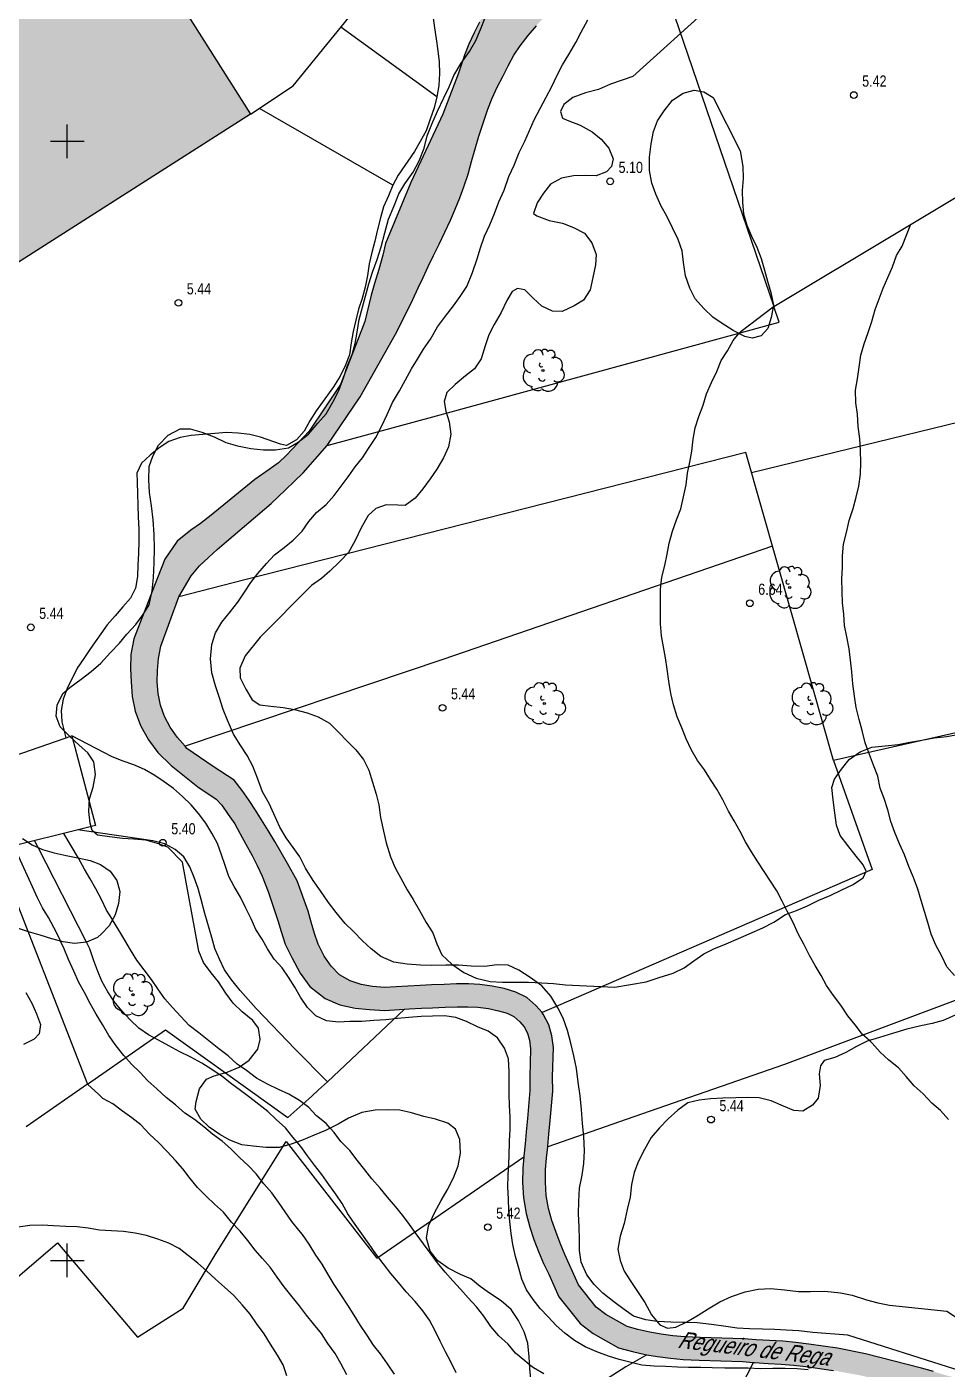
# Model space of a CAD drawing. Header units: millimetres. Extents: x 0 to 759000, y 0 to 594000.
# Drawn here: x 557837 to 640087, y 382283 to 502225 of the extents above; entities that cross this region are included whole.
import ezdxf

# ---------------------------------------------------------------- set-up
doc = ezdxf.new("R2010")
doc.units = ezdxf.units.MM
doc.header["$LTSCALE"] = 0.05
doc.layers.get('0').update_dxf_attribs({"color": 250})
doc.styles.get("Standard").update_dxf_attribs({"font": 'arial.ttf'})

# ---------------------------------------------------------------- blocks, each defined once
blk = doc.blocks.new('COTAP')
at = {"color": 0}
blk.add_circle((0, 0), 0.3, dxfattribs=at)
blk = doc.blocks.new('ARBOL')
at = {"color": 0}
blk.add_circle((0, 0), 0.0939, dxfattribs=at)
for centre, radius, start, end in [((-0.9, 0.61), 0.852, 92.28, 254.58), ((-0.45, 1.37), 0.48, 359.2878, 173.6078), ((0.16, 1.55), 0.336, 23.1565, 160.4665), ((0.7, 1.41), 0.384, 301.578, 139.328), ((-0.15, 0.51), 0.192, 119.14, 310.56), ((1.05, 0.46), 0.708, 319.8556, 114.7656), ((1.31, -0.4), 0.612, 235.5275, 62.0275), ((-0.89, -0.54), 0.888, 142.64, 266.54), ((-0.06, -0.61), 0.336, 189.64, 323.88), ((0.48, -1), 0.852, 224.67, 0.24), ((-0.48, -1.08), 0.72, 213.78, 295.32)]:
    blk.add_arc(centre, radius, start, end, dxfattribs=at)

msp = doc.modelspace()

# ---------------------------------------------------------------- hatches: boundary and pattern name
msp.add_hatch(color=4).paths.add_polyline_path([(595122, 577000), (592978, 577000), (593212, 576300), (593472, 575410), (593622, 574540), (593782, 573560), (593902, 572620), (593972, 571690), (593972, 570850), (593852, 570020), (593652, 569110), (593382, 568160), (593102, 567190), (592592, 565490), (592312, 564390), (592042, 563240), (591792, 562090), (591532, 560890), (591362, 559610), (591282, 558380), (591302, 557180), (591402, 556030), (591582, 554870), (591872, 553650), (592202, 552530), (592652, 551350), (593352, 549720), (593702, 549010), (594622, 547360), (595852, 545750), (600362, 540040), (606032, 532460), (609462, 527850), (611172, 525530), (611892, 524530), (612252, 523730), (612782, 522370), (614002, 518950), (614222, 518000), (614442, 516970), (614532, 516210), (614482, 515540), (614262, 514760), (614022, 514190), (613762, 513880), (613652, 513810), (608332, 509290), (607892, 509030), (604282, 508720), (602992, 508270), (601732, 507560), (601332, 507300), (600582, 506430), (599942, 505580), (599412, 504670), (598842, 503650), (598282, 502650), (597802, 501690), (597332, 500680), (596962, 499690), (596402, 498090), (595012, 494420), (592142, 488320), (589902, 482860), (589652, 481830), (589302, 480550), (588922, 479300), (588612, 478260), (588052, 475910), (585862, 470270), (583062, 466100), (581052, 463940), (580342, 463270), (579502, 462670), (578212, 461780), (574312, 458590), (573362, 457860), (572482, 457250), (571282, 456270), (570162, 454670), (569232, 452300), (567412, 447540), (567142, 446130), (567102, 444860), (567162, 443690), (567262, 442380), (567512, 441080), (567982, 439790), (568712, 438520), (569532, 437390), (570732, 436210), (573122, 434320), (574762, 433200), (575252, 432690), (575842, 431840), (576422, 431000), (576902, 430110), (577412, 429200), (577972, 428190), (578422, 427300), (578882, 426330), (579412, 424970), (580272, 422360), (580562, 421390), (580912, 420260), (581512, 419080), (582262, 417670), (583142, 416480), (584492, 415410), (585812, 414850), (587172, 414550), (588452, 414430), (589792, 414340), (591596, 414446), (592002, 414470), (593112, 414530), (594082, 414580), (595212, 414620), (596282, 414660), (597252, 414670), (598132, 414620), (599082, 414500), (600002, 414310), (600762, 414080), (601372, 413780), (601882, 413330), (602292, 412860), (602572, 412310), (602752, 411670), (602852, 410900), (602782, 408410), (602802, 407190), (602582, 404680), (602462, 403490), (602362, 402410), (602262, 401320), (602256, 401257), (602172, 400230), (602142, 398950), (602212, 397580), (602462, 396180), (602802, 394970), (603142, 393880), (603562, 392790), (604022, 391710), (604482, 390760), (605392, 388740), (607292, 386350), (608452, 385470), (609542, 384840), (610722, 384200), (611962, 383850), (613102, 383600), (613243, 383574), (614212, 383400), (615362, 383250), (616502, 383150), (617922, 383090), (621802, 382980), (622776, 382889), (622872, 382880), (624082, 382800), (625242, 382740), (626352, 382630), (627462, 382510), (629942, 382160), (632332, 381730), (637252, 380500), (638272, 380300), (639392, 380060), (640422, 379790), (641502, 379540), (642692, 379380), (643852, 379290), (645042, 379220), (646212, 379190), (649132, 379370), (650342, 379570), (651472, 379700), (652402, 379730), (653332, 379710), (654372, 379730), (655332, 379550), (656192, 379340), (657022, 378990), (657872, 378400), (658272, 378290), (658862, 378420), (661092, 378920), (658902, 380350), (657682, 380820), (656642, 381130), (655562, 381300), (654442, 381380), (653352, 381380), (652282, 381360), (651272, 381250), (650122, 381110), (648972, 380970), (646192, 380850), (645112, 380830), (644062, 380890), (643032, 381030), (641942, 381250), (640912, 381490), (639922, 381750), (638862, 382070), (637782, 382380), (632792, 383660), (630282, 384170), (627712, 384520), (626572, 384650), (625392, 384770), (624202, 384830), (623022, 384910), (621912, 385000), (618012, 385120), (616632, 385180), (615582, 385270), (614532, 385410), (613502, 385600), (612452, 385830), (611492, 386100), (610532, 386620), (609582, 387160), (608732, 387810), (607142, 389810), (606332, 391600), (605912, 392530), (605492, 393550), (605102, 394580), (604762, 395580), (604452, 396640), (604252, 397810), (604182, 398990), (604202, 400120), (604292, 401140), (604385, 402143), (604392, 402210), (604502, 403290), (604612, 404500), (604842, 407120), (604822, 408400), (604892, 411010), (604752, 412080), (604482, 413050), (603992, 414010), (603879, 414139), (603332, 414770), (602522, 415480), (601532, 415980), (600502, 416290), (599412, 416510), (598322, 416650), (597302, 416710), (596222, 416700), (595122, 416650), (594002, 416610), (593002, 416560), (591892, 416500), (589812, 416380), (588722, 416460), (587702, 416640), (586722, 416990), (585792, 417530), (585022, 418300), (584422, 419200), (583882, 420250), (583542, 421210), (583242, 422220), (582982, 423200), (581982, 425920), (581122, 427480), (580572, 428450), (579992, 429420), (579392, 430410), (578822, 431380), (578262, 432230), (577692, 433080), (577082, 434000), (576372, 434900), (574502, 436120), (572142, 437750), (571979, 437936), (571262, 438760), (570632, 439650), (570132, 440600), (569792, 441610), (569582, 442660), (569492, 443710), (569502, 444720), (569612, 445790), (569812, 446880), (571412, 451300), (572512, 453160), (573282, 454060), (574062, 454820), (574852, 455510), (575682, 456250), (579682, 459640), (580962, 460860), (581762, 461630), (582522, 462360), (584672, 464810), (587632, 469150), (590782, 474750), (591882, 476940), (592322, 477860), (592812, 478910), (593242, 479830), (593712, 480810), (594172, 481780), (594682, 482800), (595192, 483890), (595692, 484960), (596122, 485930), (596542, 486950), (596882, 487920), (597272, 489070), (597562, 490180), (598222, 492450), (598722, 493890), (599042, 494860), (599422, 495850), (599872, 496820), (600362, 497800), (600842, 498740), (601372, 499700), (601932, 500530), (602652, 501460), (603372, 502310), (604042, 503090), (604752, 503930), (608902, 507460), (614522, 511950), (615122, 512330), (615782, 513130), (616182, 514090), (616492, 515170), (616582, 516250), (616452, 517310), (616212, 518440), (615962, 519520), (614692, 523080), (614132, 524520), (613662, 525550), (612822, 526730), (611092, 529060), (607662, 533680), (601972, 541280), (597462, 547000), (596332, 548480), (595502, 549960), (595202, 550570), (594542, 552120), (594132, 553180), (593842, 554170), (593582, 555260), (593422, 556280), (593332, 557280), (593322, 558320), (593392, 559410), (593542, 560540), (593782, 561660), (594032, 562790), (594292, 563910), (594552, 564950), (595052, 566610), (595342, 567600), (595622, 568610), (595862, 569660), (596002, 570710), (596012, 571760), (595932, 572820), (595802, 573850), (595632, 574890), (595452, 575880), (595152, 576910)], flags=0)
at = {"true_color": 0xafafaf}
msp.add_hatch(color=253, dxfattribs=at).paths.add_polyline_path([(541882, 511010), (565442, 525770), (567912, 525410), (571352, 519920), (573082, 521140), (580652, 509710), (571532, 504330), (577832, 494410), (528832, 463190), (514502, 485690), (511082, 491070), (521902, 497960), (522792, 498540), (518702, 505130), (491612, 547460), (510732, 559760)], flags=0)

# ---------------------------------------------------------------- linework, layer by layer
at = {"flags": 128}
for points in [[(541882, 511010), (565442, 525770), (567912, 525410), (571352, 519920), (573082, 521140), (580652, 509710), (571532, 504330), (577832, 494410), (528832, 463190), (514502, 485690), (511082, 491070), (521902, 497960), (522792, 498540), (518702, 505130), (491612, 547460), (510732, 559760), (541882, 511010)], [(577832, 494410), (581652, 496960), (586622, 503070), (588722, 506670)], [(619062, 504150), (611982, 497800), (609992, 497100), (608932, 496640), (607772, 496330), (606642, 495910), (605822, 495300), (605522, 494650), (605712, 494050), (606282, 493830), (607302, 493430), (608362, 492830), (609162, 492200), (609842, 491370), (610232, 490440), (610082, 489760), (609632, 489260), (608732, 488920), (607752, 488950), (606702, 488900), (605612, 488700), (604632, 488170), (604002, 487370), (603442, 486500), (603112, 485550), (603412, 485330), (604512, 484930), (605722, 484670), (606702, 484300), (607682, 483780), (608332, 482920), (608722, 481870), (608652, 480960), (608432, 479830), (608182, 478740), (607582, 477790), (606762, 477290), (605672, 476800), (604802, 476830), (603852, 477270), (603102, 477980), (602342, 478730), (601692, 478840), (601212, 478570), (600722, 477770), (600242, 476710), (599612, 475620), (599132, 474710), (598802, 473720), (598432, 472550), (597832, 471680), (597052, 471040), (596112, 470270), (595362, 469550), (595142, 468760), (595272, 467890), (595572, 466920), (595732, 465820), (595522, 464690), (595072, 463710), (594482, 462690), (593882, 461850), (593212, 460940), (592542, 460110), (591642, 459460), (591002, 459490), (589952, 459520), (589012, 459180), (588332, 458570), (587702, 457470), (587182, 456330), (586592, 455240), (585802, 454440), (584912, 453600), (584162, 452920), (583262, 452310), (578692, 447680), (577342, 446010), (576862, 444920), (576912, 444050), (577402, 443040), (577982, 442100), (578662, 441650), (579642, 441510), (580732, 441410), (581752, 441230), (582892, 440930), (583872, 440560), (584892, 440010), (585692, 439190), (586492, 438360), (587252, 437620), (587932, 436750), (588392, 435820), (588742, 434730), (589052, 433670), (589282, 432700), (589442, 431570), (589722, 430360), (589952, 429310), (590342, 428070), (590762, 427090), (591262, 426160), (591832, 425110), (592372, 424240), (592942, 423270), (593512, 422180), (594122, 421280), (594472, 420300), (594932, 419290), (595812, 418470), (596902, 417720), (598002, 417210), (599252, 416910), (600342, 416850), (601512, 416860), (602682, 416870), (603842, 416800), (604902, 416730), (605992, 416630), (610372, 416420), (613192, 416890), (614352, 417280), (615592, 417670), (616572, 418130), (617432, 418770), (618332, 419380), (619232, 419840), (620322, 420300), (621452, 420770), (622392, 421190), (623622, 421730), (624602, 422220), (625652, 422910), (626632, 423260), (627602, 423680), (628622, 424180), (629632, 424600), (630682, 425100), (631622, 425560), (632592, 426170), (632852, 426780), (632582, 427340), (631942, 428120), (631212, 429060), (630532, 429960), (630182, 430900), (630062, 431990), (629902, 433160), (629782, 434250), (630032, 435000), (630632, 435880), (631342, 436750), (632312, 437430), (633362, 437860), (634532, 437980), (635702, 438100), (636752, 438300), (637812, 438500), (638932, 438690), (640062, 438820), (641192, 439010)], [(573212, 419640), (571762, 427570), (570432, 428920), (569522, 429250), (568462, 429540), (567412, 429650), (566392, 429710), (565222, 429850), (564162, 430000), (563672, 430410), (563482, 431080), (563362, 432100), (563422, 433230), (563752, 434290), (563972, 435420), (563812, 436550), (563282, 437340), (562522, 438050), (561642, 438830), (560812, 439690), (560462, 440630), (560532, 441610), (561052, 442670), (561682, 443200), (562692, 443930), (563592, 444610), (564452, 445370), (565312, 446320), (566132, 447160), (566772, 447950), (567592, 448830), (568222, 449700), (568782, 450570), (569042, 451820), (569142, 453020), (569202, 454340), (569232, 455620), (569222, 456870), (569132, 458180), (568972, 459430), (568812, 460630), (568732, 461760), (568762, 462930), (569092, 463870), (569612, 464860), (570472, 465730), (571552, 466300), (572422, 466310), (573482, 466020), (574572, 465580), (575632, 465090), (576652, 464800), (577862, 464550), (578992, 464440), (580052, 464420), (581212, 464610), (582082, 465110), (583012, 465830), (583832, 466820), (584582, 467660), (585182, 468680), (585732, 469740), (586142, 470870), (586502, 471970), (586912, 472950), (587172, 473930), (587352, 474950), (587532, 476080), (587822, 477180), (588112, 478160), (588402, 479250), (588742, 480310), (589142, 481450), (589512, 482580), (589842, 483830), (590172, 485030), (590652, 486240), (591092, 487300), (591612, 488210), (592352, 489230), (592912, 490260), (593352, 491390), (593612, 492480), (594022, 493540), (594532, 494680), (595092, 495890), (595572, 496870), (596012, 497890), (596652, 498990), (597392, 500010), (597952, 501000), (598392, 501980), (598842, 503120)], [(594132, 503250), (594282, 502150), (594422, 501140), (594562, 500090), (594692, 499090), (594712, 498070), (594642, 496980), (594482, 495980), (594232, 494980), (593882, 493970), (593532, 492920), (592982, 491970), (592482, 491080), (591032, 488970), (590542, 488080), (590152, 487120), (589722, 486140), (589432, 485160), (589182, 484130), (588942, 483060), (588662, 482050), (588442, 481060), (588292, 480020), (588082, 478960), (587792, 477950), (587482, 477000), (587232, 476010), (587002, 475000), (586822, 474000), (586662, 472910), (586292, 471940), (585832, 471000), (585242, 470070), (583702, 467910), (583142, 467030), (582622, 466110), (581942, 465320), (581052, 464830), (580492, 464940), (578722, 465550), (577752, 465790), (576712, 465930), (575692, 465970), (574642, 465900), (573562, 465810), (572532, 465710), (571542, 465520), (570532, 465160), (569662, 464600), (568852, 463950), (568092, 463230), (567672, 462330), (567692, 461570), (567732, 460480), (567742, 459510), (567792, 458420), (567832, 457360), (567832, 456280), (567802, 455180), (567762, 454140), (567732, 453100), (567562, 452070), (567092, 451180), (566412, 450390), (565732, 449610), (565022, 448790), (563512, 446670), (562942, 445780), (562342, 444930), (561452, 443090), (561072, 442160), (560892, 441150), (560962, 440130), (561312, 438690)], [(598282, 502650), (597802, 501690), (597332, 500680), (596962, 499690), (596402, 498090), (595012, 494420), (592142, 488320), (589902, 482860), (589652, 481830), (589302, 480550), (588922, 479300), (588612, 478260), (588052, 475910), (585862, 470270), (583062, 466100), (581052, 463940), (580342, 463270), (579502, 462670), (578212, 461780), (574312, 458590), (573362, 457860), (572482, 457250), (571282, 456270), (570162, 454670), (569232, 452300), (567412, 447540), (567142, 446130), (567102, 444860), (567162, 443690), (567262, 442380), (567512, 441080), (567982, 439790), (568712, 438520), (569532, 437390), (570732, 436210), (573122, 434320), (574762, 433200), (575252, 432690), (575842, 431840), (576422, 431000), (576902, 430110), (577412, 429200), (577972, 428190), (578422, 427300), (578882, 426330), (579412, 424970), (580272, 422360), (580562, 421390), (580912, 420260), (581512, 419080), (582262, 417670), (583142, 416480), (584492, 415410), (585812, 414850), (587172, 414550), (588452, 414430), (589792, 414340), (591596, 414446), (592002, 414470), (593112, 414530), (594082, 414580), (595212, 414620), (596282, 414660), (597252, 414670), (598132, 414620), (599082, 414500), (600002, 414310), (600762, 414080), (601372, 413780), (601882, 413330), (602292, 412860), (602572, 412310), (602752, 411670), (602852, 410900), (602782, 408410), (602802, 407190), (602582, 404680), (602462, 403490), (602362, 402410), (602262, 401320), (602256, 401257), (602172, 400230), (602142, 398950), (602212, 397580), (602462, 396180), (602802, 394970), (603142, 393880), (603562, 392790), (604022, 391710), (604482, 390760), (605392, 388740), (607292, 386350), (608452, 385470), (609542, 384840), (610722, 384200), (611962, 383850), (613102, 383600), (613243, 383574), (614212, 383400), (615362, 383250), (616502, 383150), (617922, 383090), (621802, 382980), (622776, 382889), (622872, 382880), (624082, 382800), (625242, 382740), (626352, 382630), (627462, 382510), (629942, 382160)], [(615732, 503220), (624592, 477250)], [(638862, 382070), (637782, 382380), (632792, 383660), (630282, 384170), (627712, 384520), (626572, 384650), (625392, 384770), (624202, 384830), (623022, 384910), (621912, 385000), (618012, 385120), (616632, 385180), (615582, 385270), (614532, 385410), (613502, 385600), (612452, 385830), (611492, 386100), (610532, 386620), (609582, 387160), (608732, 387810), (607142, 389810), (606332, 391600), (605912, 392530), (605492, 393550), (605102, 394580), (604762, 395580), (604452, 396640), (604252, 397810), (604182, 398990), (604202, 400120), (604292, 401140), (604385, 402143), (604392, 402210), (604502, 403290), (604612, 404500), (604842, 407120), (604822, 408400), (604892, 411010), (604752, 412080), (604482, 413050), (603992, 414010), (603879, 414139), (603332, 414770), (602522, 415480), (601532, 415980), (600502, 416290), (599412, 416510), (598322, 416650), (597302, 416710), (596222, 416700), (595122, 416650), (594002, 416610), (593002, 416560), (591892, 416500), (589812, 416380), (588722, 416460), (587702, 416640), (586722, 416990), (585792, 417530), (585022, 418300), (584422, 419200), (583882, 420250), (583542, 421210), (583242, 422220), (582982, 423200), (581982, 425920), (581122, 427480), (580572, 428450), (579992, 429420), (579392, 430410), (578822, 431380), (578262, 432230), (577692, 433080), (577082, 434000), (576372, 434900), (574502, 436120), (572142, 437750), (571979, 437936), (571262, 438760), (570632, 439650), (570132, 440600), (569792, 441610), (569582, 442660), (569492, 443710), (569502, 444720), (569612, 445790), (569812, 446880), (571412, 451300), (572512, 453160), (573282, 454060), (574062, 454820), (574852, 455510), (575682, 456250), (579682, 459640), (580962, 460860), (581762, 461630), (582522, 462360), (584672, 464810), (587632, 469150), (590782, 474750), (591882, 476940), (592322, 477860), (592812, 478910), (593242, 479830), (593712, 480810), (594172, 481780), (594682, 482800), (595192, 483890), (595692, 484960), (596122, 485930), (596542, 486950), (596882, 487920), (597272, 489070), (597562, 490180), (598222, 492450), (598722, 493890), (599042, 494860), (599422, 495850), (599872, 496820), (600362, 497800), (600842, 498740), (601372, 499700), (601932, 500530), (602652, 501460), (603372, 502310)], [(621602, 491140), (621822, 489740), (621842, 488670), (621762, 487600), (621782, 486530), (621872, 485510), (622172, 484500), (622602, 483520), (623082, 482530), (623452, 481540), (623772, 480470), (624032, 479490), (624332, 478500), (624552, 477350), (624372, 476250), (624052, 475270), (623452, 474620), (622672, 474400), (621992, 474560), (620962, 475080), (619992, 475710), (619142, 476290), (618352, 477050), (617552, 477920), (617092, 478870), (616702, 479980), (616532, 481170), (616392, 482210), (616032, 483220), (615542, 484270), (615022, 485320), (614522, 486210), (614042, 487260), (613692, 488270), (613492, 489380), (613492, 490570), (613632, 491770), (613842, 492870), (614212, 493840), (614802, 494730), (615542, 495670), (616502, 496290), (617482, 496560), (618352, 496430), (619172, 495920), (621602, 491140)], [(624592, 477250), (646612, 490440), (646522, 490770)], [(584672, 464810), (594462, 467480), (625082, 475830), (624592, 477250)], [(622592, 462410), (651172, 469360), (651692, 466580)], [(629942, 436670), (626232, 449660), (622082, 464190), (577312, 452800), (571412, 451300)], [(624482, 455810), (595002, 445690), (571979, 437936)], [(655382, 442420), (629942, 436670)], [(552282, 435570), (561872, 438880), (563972, 430870), (555082, 428650), (552282, 435570)], [(629942, 436670), (633392, 426920), (605362, 414780), (603879, 414139)], [(557462, 429690), (558312, 429130), (559232, 428730), (560272, 428430), (561342, 428190), (562382, 427960), (563482, 427720), (564432, 427380), (565292, 426790), (565882, 425960), (566142, 424960), (566042, 423890), (565732, 422870), (565202, 421900), (564512, 421170), (564152, 420860), (563162, 420430), (562092, 420310), (561072, 420480), (560062, 420720), (559032, 421070), (557992, 421350), (556992, 421680)], [(584702, 407950), (581812, 410880), (578332, 414510), (576902, 416120), (576162, 417040), (575512, 417950), (575052, 418930), (574652, 419870), (574382, 420860), (573752, 423000), (573412, 424240), (573152, 425220), (572782, 426220), (572412, 427160), (571862, 428060), (571082, 428710), (570162, 429230), (569102, 429480), (562392, 430480)], [(555082, 428650), (555222, 428310), (563262, 407750)], [(658282, 421790), (625552, 409510), (612072, 404820), (604385, 402143)], [(602912, 381150), (602792, 382320), (602742, 383370), (602622, 384610), (602272, 385630), (601782, 386640), (601132, 387610), (600222, 388400), (599192, 389070), (598362, 389660), (597522, 390340), (596582, 390740), (595482, 391300), (594572, 391970), (593892, 392830), (593542, 394000), (593722, 395090), (594272, 396260), (594872, 397360), (595392, 398270), (595982, 399370), (596392, 400460), (596602, 401590), (596522, 402800), (596132, 403740), (595452, 404260), (594362, 404630), (593302, 404850), (592202, 405180), (591182, 405430), (590172, 405460), (588962, 405410), (587762, 405220), (586592, 404720), (585662, 404180), (584532, 403610), (583522, 403180), (582392, 402720), (581452, 402380), (580402, 402100), (579232, 402090), (578062, 402200), (577042, 402340), (575982, 402740), (575072, 403260), (574132, 403900), (573372, 404610), (572872, 405510), (572982, 406190), (573272, 407320), (573902, 408190), (574582, 408500), (575742, 408810), (576802, 409270), (577702, 409880), (578482, 410870), (578702, 411740), (578542, 412750), (578042, 413430), (577092, 414210), (576262, 414990), (575612, 415890), (574962, 416900), (574322, 417690), (573632, 418630), (573212, 419640)], [(557742, 415930), (558282, 415000), (558712, 414030), (559062, 413080), (558952, 412250), (558482, 411770), (557542, 411280)], [(563262, 407750), (570232, 412600), (581172, 404770), (583302, 406690), (583912, 407240), (584702, 407950), (591596, 414446)], [(640812, 413900), (639722, 413440), (638742, 413170), (637732, 412970), (636492, 412660), (635212, 412270), (634042, 411920), (632952, 411580), (631982, 411120), (631042, 410580), (630062, 410120), (629092, 409850), (628752, 409390), (628642, 408680), (628732, 407620), (628552, 406490), (628062, 405880), (627202, 405350), (626372, 405380), (625472, 405790), (624372, 406270), (623272, 406520), (622222, 406550), (621202, 406540), (620032, 406500), (618942, 406450), (617932, 406330), (616912, 406090), (616012, 405410), (615152, 404650), (614372, 403850), (613622, 402980), (613032, 401920), (612512, 400860), (612102, 399840), (611882, 398780), (611742, 397650), (611492, 396550), (611232, 395310), (610872, 394170), (610652, 393010), (610852, 391990), (611232, 391050), (611802, 390110), (612412, 389210), (613062, 388240), (613672, 387150), (614402, 386250), (615082, 385960), (615832, 386040), (616812, 386500), (617822, 387110), (618722, 387680), (619772, 388290), (620822, 388760), (622022, 389180), (623192, 389420), (624322, 389500), (625562, 389360), (626812, 389220), (627862, 389230), (629142, 389240), (630542, 389100), (631602, 388880), (632882, 388480), (633902, 388220), (634922, 388000), (640072, 387470), (641962, 386210)], [(563262, 407750), (557782, 403930)], [(540652, 376490), (560582, 393580), (567732, 385130), (571822, 387720), (574682, 392490), (581012, 402610), (589102, 392190), (602256, 401257)], [(613243, 383574), (611362, 382500), (609452, 381270), (608522, 380810), (607572, 380470), (606552, 380250), (605582, 380020), (604512, 379790), (603422, 379610), (602422, 379450), (601402, 379220), (600382, 379050), (599372, 378910), (598282, 378710), (597762, 378260), (597292, 377400), (597212, 376460), (597322, 375380), (597452, 374390), (597482, 373350), (597512, 372320), (597582, 371290), (597642, 370290), (598812, 364830)], [(601132, 363190), (608702, 355460), (622776, 382889)]]:
    msp.add_lwpolyline(points, dxfattribs=at)
for points, elevation in [([(595952, 418380), (595282, 418370), (594042, 418360), (593022, 418390), (591812, 418460), (590642, 418640), (589472, 419150), (588602, 419830), (587842, 420570), (587042, 421390), (586282, 422100), (585482, 423080), (584802, 423980), (584072, 425030), (583422, 425960), (582742, 427050), (582242, 428060), (581632, 428890), (581022, 429750), (580452, 430720), (579912, 431890), (579492, 432830), (578912, 433880), (578452, 435080), (578032, 436170), (577532, 437110), (576962, 437970), (576312, 439020), (575772, 440260), (575392, 441230), (575042, 442280), (574692, 443340), (574382, 444500), (574262, 445740), (574362, 447030), (574692, 448080), (575252, 449030), (576032, 449980), (576702, 450810), (577302, 451720), (577862, 452560), (578492, 453390), (579242, 454260), (579982, 455060), (580842, 455710), (581632, 456360), (582452, 457150), (583052, 458030), (583722, 458820), (584582, 459550), (585292, 460340), (585922, 461180), (586562, 462010), (587192, 462920), (587822, 463720), (588382, 464550), (589022, 465530), (589532, 466520), (590052, 467580), (590502, 468670), (591132, 469700), (591692, 470680), (592212, 471670), (592762, 472540), (593282, 473410), (593922, 474320), (594552, 475410), (595262, 476360), (595972, 477310), (596562, 478140), (597162, 479020), (597672, 480260), (598082, 481510), (598372, 482490), (598742, 483510), (599222, 484530), (599632, 485550), (600032, 486580), (600482, 487630), (600922, 488840), (601402, 489860), (601842, 491000), (602332, 492020), (602772, 492970), (603182, 493910), (603702, 494930), (604252, 495950), (604742, 496900), (605222, 497920), (605702, 498830), (606262, 499740), (606892, 500840), (607372, 501750), (607962, 502840)], 5000), ([(594482, 495980), (585912, 502190)], 7000), ([(590542, 488080), (578622, 494940)], 6000), ([(632962, 437690), (632752, 438240), (632482, 439350), (632212, 440330), (631962, 441400), (631812, 442410), (631652, 443510), (631572, 444600), (631462, 445640), (631322, 446660), (631112, 447710), (630922, 448740), (630852, 449750), (630742, 450760), (630692, 451770), (630662, 452900), (630722, 453920), (630732, 454970), (630812, 456000), (631102, 457050), (631322, 458120), (631682, 459180), (631952, 460210), (632182, 461190), (632342, 462240), (632372, 463300), (632352, 464360), (632272, 465400), (632132, 466500), (632072, 467620), (631912, 468640), (631882, 469750), (632072, 470780), (632212, 471830), (632362, 472900), (632662, 473900), (633032, 474910), (633362, 475900), (633642, 476970), (634012, 477910), (634382, 478860), (634792, 479830), (635212, 480790), (635552, 481780), (636062, 482640), (636852, 484590)], 7000), ([(621482, 474820), (621662, 475030), (624532, 477200)], 6000), ([(624532, 477200), (624592, 477250)], 6000), ([(625902, 423000), (625802, 423200), (625352, 424100), (624862, 425010), (624292, 425900), (623732, 426750), (623152, 427620), (622602, 428520), (622072, 429400), (621602, 430320), (621062, 431270), (620552, 432150), (620032, 433150), (619492, 434110), (618942, 434960), (618392, 435830), (617772, 436660), (617202, 437640), (616762, 438610), (616362, 439600), (615962, 440570), (615622, 441650), (615392, 442650), (615202, 443760), (615062, 444820), (614922, 445830), (614742, 446820), (614562, 447820), (614462, 448890), (614462, 449900), (614472, 450980), (614482, 451990), (614572, 453060), (614842, 454100), (615072, 455110), (615242, 456100), (615532, 457150), (615912, 458170), (616272, 459150), (616532, 460230), (616762, 461290), (616872, 462350), (617082, 463340), (617282, 464320), (617392, 465390), (617562, 466390), (617882, 467410), (618282, 468410), (618572, 469440), (619022, 470460), (619492, 471420), (619892, 472400), (620442, 473280), (620952, 474190), (621482, 474820)], 6000), ([(627672, 382220), (626682, 382310), (625612, 382330), (624502, 382350), (623412, 382320), (622302, 382360), (621262, 382370), (620212, 382370), (619082, 382400), (618082, 382420), (616982, 382430), (615972, 382450), (614942, 382520), (613892, 382550), (612812, 382650), (611832, 382880), (610782, 383160), (609822, 383440), (608772, 383830), (607732, 384280), (606782, 384840), (605912, 385500), (605152, 386180), (604432, 386950), (603722, 387700), (603082, 388500), (602502, 389370), (602082, 390310), (601792, 391310), (601522, 392340), (601272, 393420), (601112, 394410), (601012, 395470), (600922, 396480), (600872, 397480), (600832, 398570), (600842, 399600), (600942, 401290), (600982, 402690), (601022, 403700), (601032, 404820), (600982, 405830), (600942, 406840), (600942, 407850), (600932, 408890), (600872, 410010), (600532, 410970), (599912, 411880), (599062, 412470), (598112, 412880), (597132, 413350), (596172, 413700), (595172, 413860), (594102, 413830), (593072, 413780), (591982, 413710), (590962, 413620), (589922, 413510), (588852, 413430), (587762, 413340), (586692, 413340), (585692, 413300), (584632, 413420), (583672, 413850), (582912, 414610), (582292, 415520), (581792, 416420), (581212, 417300), (580652, 418140), (579932, 418930), (579342, 419830), (578862, 420710), (578312, 421580), (577872, 422520), (577422, 423460), (576922, 424450), (576372, 425400), (575902, 426300), (575572, 427290), (575222, 428230), (574872, 429240), (574372, 430170), (573832, 431070), (573192, 431920), (572532, 432700), (571762, 433450), (570942, 434170), (570122, 434760), (569282, 435330), (568362, 435870), (567392, 436280), (566432, 436620), (565462, 437000), (561872, 438880)], 5000), ([(640742, 417470), (640062, 418230), (639612, 419190), (639072, 420170), (638662, 421160), (638352, 422200), (638062, 423190), (637772, 424170), (637462, 425160), (637092, 426210), (636672, 427210), (636282, 428250), (635842, 429210), (635412, 430240), (635062, 431220), (634772, 432270), (634452, 433260), (634092, 434210), (633882, 435280), (633492, 436260), (633142, 437210), (632962, 437690)], 7000), ([(558842, 428900), (558532, 429510)], 7000), ([(562442, 427940), (561142, 430160)], 6000), ([(560852, 420530), (560742, 420770), (560242, 421750), (559772, 422630), (559232, 423490), (558782, 424400), (556672, 429050)], 8000), ([(563162, 420430), (558842, 428900)], 7000), ([(565492, 422430), (565482, 422450), (564952, 423310), (564522, 424260), (564002, 425190), (563492, 426100), (562982, 426970), (562442, 427940)], 6000), ([(576912, 409350), (576632, 409530), (575822, 410280), (574982, 410900), (574112, 411610), (573212, 412330), (572352, 412990), (571602, 413780), (570842, 414590), (570162, 415380), (569552, 416260), (568972, 417090), (568332, 417950), (567672, 418820), (567092, 419740), (566592, 420620), (566062, 421520), (565492, 422430)], 6000), ([(633132, 411640), (632532, 412190), (631862, 413050), (631222, 413850), (630572, 414810), (629942, 415680), (629302, 416570), (628822, 417450), (628282, 418340), (627782, 419250), (627282, 420250), (626762, 421170), (626312, 422190), (625902, 423000)], 6000), ([(590692, 381840), (590082, 382770), (589452, 383650), (588822, 384430), (588212, 385350), (587652, 386190), (587082, 387120), (586532, 388010), (585892, 388950), (585312, 389840), (584762, 390740), (584222, 391660), (583652, 392480), (583062, 393440), (582482, 394300), (582152, 394710), (581512, 395490), (580922, 396330), (580322, 397210), (579732, 398050), (579022, 398850), (578332, 399740), (577612, 400490), (576862, 401180), (576062, 401980), (575302, 402660), (574422, 403270), (573652, 403950), (572822, 404590), (571952, 405170), (571112, 405890), (570292, 406560), (569452, 407330), (568662, 408050), (567962, 408780), (567192, 409530), (566512, 410320), (565822, 411180), (565152, 412100), (564592, 413080), (564022, 414010), (563492, 414960), (563002, 415940), (562482, 416820), (562042, 417850), (561572, 418880), (561172, 419840), (560852, 420530)], 8000), ([(575022, 408620), (574362, 409050), (573462, 409620), (572492, 410150), (571512, 410630), (570532, 411180), (569592, 411690), (568712, 412170), (567852, 412740), (567082, 413510), (566312, 414290), (565652, 415120), (565062, 415990), (564542, 416950), (564142, 417890), (563792, 418860), (563472, 419840), (563162, 420430)], 7000), ([(603432, 416820), (602822, 417270), (601802, 417940), (600862, 418380), (599882, 418410), (598752, 418250), (597542, 418280), (596412, 418380), (595952, 418380)], 5000), ([(614162, 386540), (613142, 386680), (612042, 387010), (611212, 387610), (610302, 388310), (609312, 389060), (608552, 389840), (607872, 390710), (607372, 391830), (607242, 392890), (607242, 393900), (607192, 394960), (607142, 396200), (607172, 397260), (607242, 398460), (607452, 399630), (607602, 400650), (607662, 401780), (607612, 403060), (607492, 404230), (607412, 405470), (607282, 406710), (607122, 407920), (606962, 409160), (606732, 410290), (606452, 411420), (606142, 412550), (605762, 413640), (605302, 414570), (604652, 415620), (603852, 416520), (603432, 416820)], 5000), ([(640212, 404600), (639482, 405380), (638722, 406060), (637932, 406880), (637152, 407590), (636432, 408420), (635752, 409200), (634872, 409880), (634092, 410620), (633382, 411410), (633132, 411640)], 6000), ([(584942, 403820), (584582, 404220), (583722, 404910), (583052, 405660), (582212, 406290), (581252, 406850), (580342, 407280), (579342, 407740), (578362, 408290), (577482, 408970), (576912, 409350)], 6000), ([(581982, 402570), (581612, 403020), (580942, 403850), (580132, 404600), (579362, 405300), (578562, 405940), (577762, 406560), (576922, 407190), (576042, 407830), (575222, 408490), (575022, 408620)], 7000), ([(586442, 381790), (585912, 382800), (585392, 383690), (584722, 384570), (584162, 385460), (583462, 386320), (582832, 387120), (582192, 387930), (581552, 388740), (580842, 389640), (580222, 390510), (579592, 391390), (578912, 392170), (578232, 392910), (577582, 393780), (576892, 394620), (576142, 395420), (575402, 396310), (574602, 397030), (573852, 397740), (573092, 398520), (572432, 399320), (571792, 400180), (571112, 400940), (570372, 401720), (569612, 402530), (568802, 403290), (568032, 404110), (567212, 404740), (566372, 405350), (565522, 406000), (564632, 406470), (564282, 406810), (563262, 407750)], 9000), ([(602772, 382670), (602332, 383030), (601522, 383720), (600862, 384530), (600032, 385270), (599302, 386100), (598692, 387010), (598022, 387860), (597272, 388650), (596592, 389420), (595922, 390170), (595232, 390940), (594552, 391770), (593892, 392680), (593292, 393490), (592642, 394380), (592042, 395220), (591432, 396020), (590792, 396810), (590082, 397660), (589412, 398450), (588662, 399280), (588032, 400080), (587352, 400970), (586702, 401820), (585902, 402610), (585302, 403420), (584942, 403820)], 6000), ([(596212, 381940), (595742, 382930), (595242, 383840), (594772, 384780), (594342, 385720), (593822, 386660), (593232, 387500), (592542, 388330), (591752, 389180), (591052, 390040), (590372, 390830), (589682, 391720), (589022, 392600), (588422, 393460), (587772, 394380), (587182, 395210), (586512, 396150), (586012, 397080), (585452, 397910), (584822, 398790), (584202, 399670), (583532, 400520), (582912, 401340), (582312, 402170), (581982, 402570)], 7000), ([(581082, 381680), (580742, 382660), (580232, 383540), (579622, 384520), (579032, 385440), (578362, 386360), (577782, 387200), (577072, 388030), (576322, 388850), (575502, 389600), (574712, 390320), (573902, 391060), (573122, 391740), (572282, 392420), (571442, 393060), (570512, 393550), (569542, 393910), (568522, 394220), (567532, 394420), (566462, 394570), (565392, 394650), (564322, 394710), (563322, 394880), (562322, 394990), (561312, 395030), (560232, 395100), (559192, 395160), (558112, 395130), (557052, 394980)], 10000), ([(616672, 386440), (616452, 386440), (615402, 386470), (614192, 386540), (614162, 386540)], 5000), ([(644472, 381260), (643962, 381280), (631202, 385320), (628072, 385560), (626822, 385700), (625692, 385760), (624672, 385830), (623582, 385860), (622412, 385890), (621322, 385950), (620302, 386100), (619022, 386270), (617732, 386420), (616672, 386440)], 5000), ([(604032, 381870), (603112, 382400), (602772, 382670)], 6000)]:
    msp.add_lwpolyline(points, dxfattribs=dict(elevation=elevation))
for points in [[(561452, 490500), (561452, 493500)], [(559952, 492000), (562952, 492000)], [(561452, 390500), (561452, 393500)], [(559952, 392000), (562952, 392000)]]:
    msp.add_lwpolyline(points)

# ---------------------------------------------------------------- block references
at = {"xscale": 1000, "yscale": 1000, "zscale": 1000}
for name, p in [('COTAP', (631742, 496130, 5420)), ('COTAP', (609972, 488420, 5100)), ('COTAP', (571382, 477570, 5440)), ('ARBOL', (603962, 471520)), ('ARBOL', (626012, 452120)), ('COTAP', (622452, 450720, 6640)), ('COTAP', (558192, 448570, 5440)), ('ARBOL', (604082, 441760)), ('ARBOL', (627972, 441730)), ('COTAP', (594992, 441380, 5440)), ('COTAP', (569992, 429320, 5400)), ('ARBOL', (567322, 415740)), ('COTAP', (618982, 404580, 5440)), ('COTAP', (599032, 394970, 5420))]:
    msp.add_blockref(name, p, dxfattribs=at)

# ---------------------------------------------------------------- texts
at = {"width": 0.8}
for s, p in [('5.42', (632492, 496880, 5420)), ('5.10', (610722, 489170, 5100)), ('5.44', (572132, 478320, 5440)), ('6.64', (623202, 451470, 6640)), ('5.44', (558942, 449320, 5440)), ('5.44', (595742, 442130, 5440)), ('5.40', (570742, 430070, 5400)), ('5.44', (619732, 405330, 5440)), ('5.42', (599782, 395720, 5420))]:
    msp.add_text(s, height=1000, dxfattribs=at).set_placement(p)
at = {"oblique": 25, "width": 0.8}
msp.add_text('Regueiro de Rega', height=1500, rotation=353.21698, dxfattribs=at).set_placement((615918, 384204))

doc.saveas('drawing.dxf')
